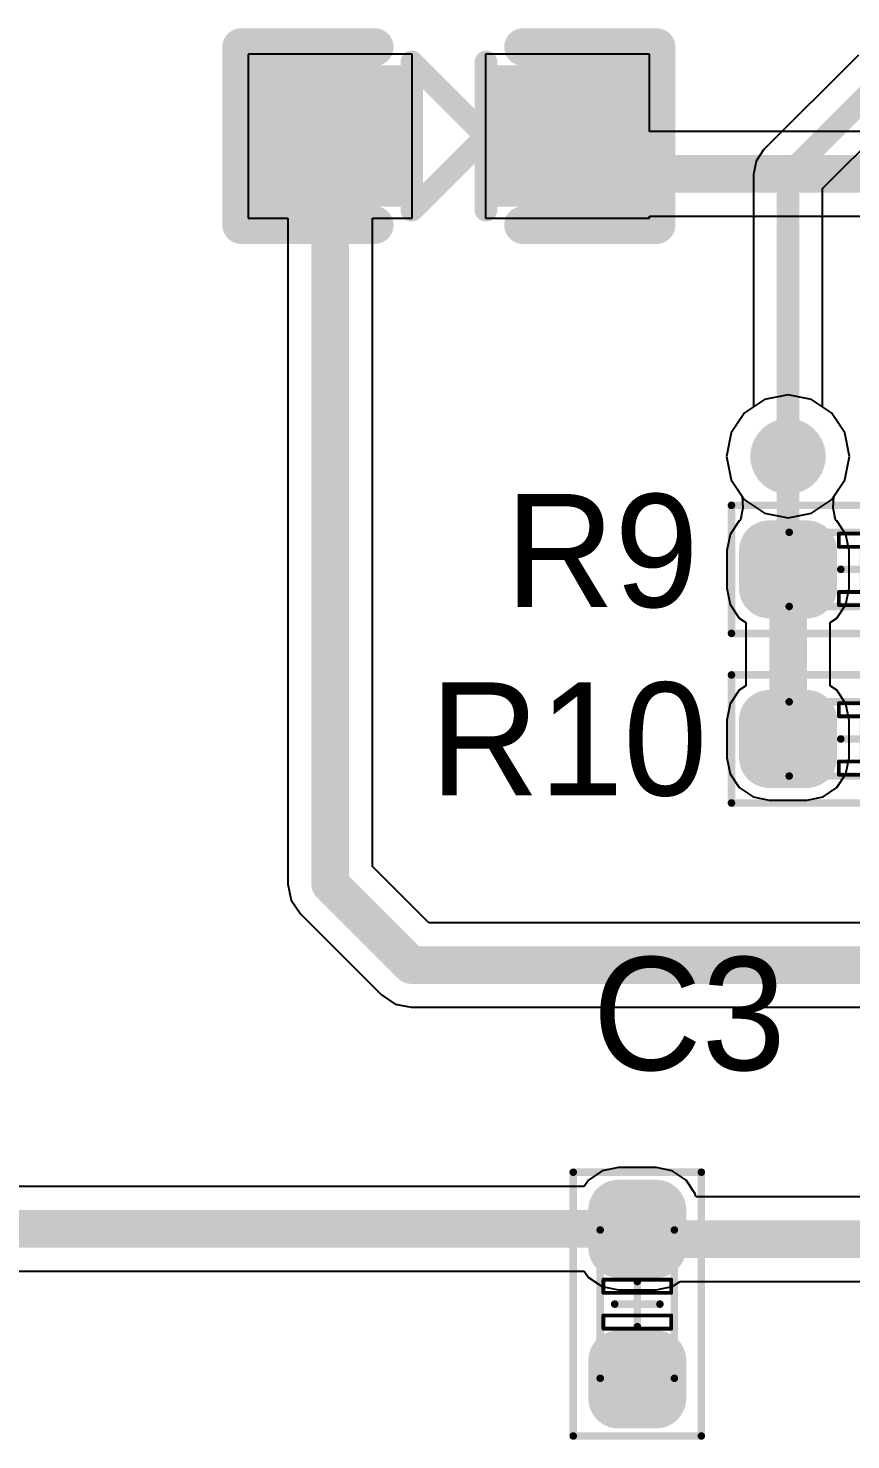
# Model space of a CAD drawing. Header units: millimetres. Extents: x -14 to 86, y -29 to 39.
# Drawn here: x 0.34 to 5.88, y 18.64 to 28.16 of the extents above; entities that cross this region are included whole.
import ezdxf

# ---------------------------------------------------------------- set-up
doc = ezdxf.new("R2010")
doc.units = ezdxf.units.MM
for name, color, linetype in [('BottomLayer', 5, 'Continuous'), ('Mechanical13', 56, 'Continuous'), ('Mechanical14', 56, 'Continuous'), ('MultiLayer', 9, 'Continuous'), ('TopLayer', 1, 'Continuous'), ('TopOverlay', 2, 'Continuous'), ('TopPaste', 8, 'Continuous'), ('TopSolder', 216, 'Continuous'), ('ViaHoleLayer', 16, 'Continuous')]:
    doc.layers.add(name, color=color, linetype=linetype)

# ---------------------------------------------------------------- blocks, each defined once
blk = doc.blocks.new('CAP_0402_7')
at = {"layer": 'Mechanical13', "const_width": 0.0508}
for points in [[(-0.5, 0.25), (0.5, 0.25)], [(-0.5, 0.25), (-0.5, -0.25)], [(0.5, 0.25), (0.5, -0.25)], [(0, 0.1524), (0, -0.1524)], [(-0.1523, 0.0001), (0.1525, 0.0001)], [(-0.5, -0.25), (0.5, -0.25)]]:
    blk.add_lwpolyline(points, dxfattribs=at)
at = {"layer": 'Mechanical13', "const_width": 0.0254}
for points in [[(-0.5127, 0.25, 1), (-0.4873, 0.25, 1)], [(-0.5127, 0.25, 1), (-0.4873, 0.25, 1)], [(0.4873, 0.25, 1), (0.5127, 0.25, 1)], [(0.4873, 0.25, 1), (0.5127, 0.25, 1)], [(-0.0127, 0.1524, 1), (0.0127, 0.1524, 1)], [(-0.165, 0.0001, 1), (-0.1396, 0.0001, 1)], [(0.1398, 0.0001, 1), (0.1652, 0.0001, 1)], [(-0.0127, -0.1524, 1), (0.0127, -0.1524, 1)], [(-0.5127, -0.25, 1), (-0.4873, -0.25, 1)], [(-0.5127, -0.25, 1), (-0.4873, -0.25, 1)], [(0.4873, -0.25, 1), (0.5127, -0.25, 1)], [(0.4873, -0.25, 1), (0.5127, -0.25, 1)]]:
    blk.add_lwpolyline(points, format="xyb", close=True, dxfattribs=at)
at = {"layer": 'Mechanical14', "const_width": 0.0508}
for points in [[(-0.889, 0.4318), (-0.889, -0.4318)], [(-0.889, 0.4318), (0.889, 0.4318)], [(0.889, 0.4318), (0.889, -0.4318)], [(-0.889, -0.4318), (0.889, -0.4318)]]:
    blk.add_lwpolyline(points, dxfattribs=at)
at = {"layer": 'Mechanical14', "const_width": 0.0254}
for points in [[(-0.9017, 0.4318, 1), (-0.8763, 0.4318, 1)], [(-0.9017, 0.4318, 1), (-0.8763, 0.4318, 1)], [(0.8763, 0.4318, 1), (0.9017, 0.4318, 1)], [(0.8763, 0.4318, 1), (0.9017, 0.4318, 1)], [(-0.9017, -0.4318, 1), (-0.8763, -0.4318, 1)], [(-0.9017, -0.4318, 1), (-0.8763, -0.4318, 1)], [(0.8763, -0.4318, 1), (0.9017, -0.4318, 1)], [(0.8763, -0.4318, 1), (0.9017, -0.4318, 1)]]:
    blk.add_lwpolyline(points, format="xyb", close=True, dxfattribs=at)
at = {"layer": 'TopLayer', "const_width": 0.127}
for points in [[(-0.6985, 0.127, 1), (-0.5715, 0.127, 1)], [(-0.4445, 0.127, 1), (-0.3175, 0.127, 1)], [(0.3175, 0.127, 1), (0.4445, 0.127, 1)], [(0.5715, 0.127, 1), (0.6985, 0.127, 1)], [(-0.6985, -0.127, 1), (-0.5715, -0.127, 1)], [(-0.4445, -0.127, 1), (-0.3175, -0.127, 1)], [(0.3175, -0.127, 1), (0.4445, -0.127, 1)], [(0.5715, -0.127, 1), (0.6985, -0.127, 1)]]:
    blk.add_lwpolyline(points, format="xyb", close=True, dxfattribs=at)
at = {"layer": 'TopLayer'}
for points in [[(-0.381, -0.254), (-0.381, 0.254), (-0.635, -0.254), (-0.635, 0.254)], [(0.635, -0.254), (0.635, 0.254), (0.381, -0.254), (0.381, 0.254)], [(-0.254, -0.127), (-0.254, 0.127), (-0.762, -0.127), (-0.762, 0.127)], [(0.762, -0.127), (0.762, 0.127), (0.254, -0.127), (0.254, 0.127)]]:
    blk.add_solid(points, dxfattribs=at)
at = {"layer": 'TopOverlay'}
for p, q in [((-0.1651, -0.2286), (-0.1651, 0.2286)), ((-0.1651, 0.2286), (-0.0762, 0.2286)), ((-0.0762, 0.2286), (-0.0762, -0.2286)), ((0.0762, -0.2286), (0.0762, 0.2286)), ((0.0762, 0.2286), (0.1651, 0.2286)), ((0.1651, 0.2286), (0.1651, -0.2286)), ((-0.0762, -0.2286), (-0.1651, -0.2286)), ((0.1651, -0.2286), (0.0762, -0.2286))]:
    blk.add_line(p, q, dxfattribs=at)
at = {"layer": 'TopOverlay', "const_width": 0.0254}
for points in [[(-0.1651, 0.2286), (-0.1651, -0.2286)], [(-0.1651, 0.2286), (-0.0762, 0.2286)], [(-0.0762, 0.2286), (-0.0762, -0.2286)], [(0.0762, 0.2286), (0.1651, 0.2286)], [(0.0762, 0.2286), (0.0762, -0.2286)], [(0.1651, 0.2286), (0.1651, -0.2286)], [(-0.1651, -0.2286), (-0.0762, -0.2286)], [(0.0762, -0.2286), (0.1651, -0.2286)]]:
    blk.add_lwpolyline(points, dxfattribs=at)
at = {"layer": 'TopOverlay', "const_width": 0.0127}
for points in [[(-0.1714, 0.2286, 1), (-0.1588, 0.2286, 1)], [(-0.1714, 0.2286, 1), (-0.1588, 0.2286, 1)], [(-0.0825, 0.2286, 1), (-0.0698, 0.2286, 1)], [(-0.0825, 0.2286, 1), (-0.0698, 0.2286, 1)], [(0.0698, 0.2286, 1), (0.0825, 0.2286, 1)], [(0.0698, 0.2286, 1), (0.0825, 0.2286, 1)], [(0.1588, 0.2286, 1), (0.1714, 0.2286, 1)], [(0.1588, 0.2286, 1), (0.1714, 0.2286, 1)], [(-0.1714, -0.2286, 1), (-0.1588, -0.2286, 1)], [(-0.1714, -0.2286, 1), (-0.1588, -0.2286, 1)], [(-0.0825, -0.2286, 1), (-0.0698, -0.2286, 1)], [(-0.0825, -0.2286, 1), (-0.0698, -0.2286, 1)], [(0.0698, -0.2286, 1), (0.0825, -0.2286, 1)], [(0.0698, -0.2286, 1), (0.0825, -0.2286, 1)], [(0.1588, -0.2286, 1), (0.1714, -0.2286, 1)], [(0.1588, -0.2286, 1), (0.1714, -0.2286, 1)]]:
    blk.add_lwpolyline(points, format="xyb", close=True, dxfattribs=at)
at = {"layer": 'TopPaste', "const_width": 0.127}
for points in [[(-0.6985, 0.127, 1), (-0.5715, 0.127, 1)], [(-0.4445, 0.127, 1), (-0.3175, 0.127, 1)], [(0.3175, 0.127, 1), (0.4445, 0.127, 1)], [(0.5715, 0.127, 1), (0.6985, 0.127, 1)], [(-0.6985, -0.127, 1), (-0.5715, -0.127, 1)], [(-0.4445, -0.127, 1), (-0.3175, -0.127, 1)], [(0.3175, -0.127, 1), (0.4445, -0.127, 1)], [(0.5715, -0.127, 1), (0.6985, -0.127, 1)]]:
    blk.add_lwpolyline(points, format="xyb", close=True, dxfattribs=at)
at = {"layer": 'TopPaste'}
for points in [[(-0.381, -0.254), (-0.381, 0.254), (-0.635, -0.254), (-0.635, 0.254)], [(0.635, -0.254), (0.635, 0.254), (0.381, -0.254), (0.381, 0.254)], [(-0.254, -0.127), (-0.254, 0.127), (-0.762, -0.127), (-0.762, 0.127)], [(0.762, -0.127), (0.762, 0.127), (0.254, -0.127), (0.254, 0.127)]]:
    blk.add_solid(points, dxfattribs=at)
at = {"layer": 'TopSolder', "const_width": 0.2032}
for points in [[(-0.7366, 0.127, 1), (-0.5334, 0.127, 1)], [(-0.4826, 0.127, 1), (-0.2794, 0.127, 1)], [(0.2794, 0.127, 1), (0.4826, 0.127, 1)], [(0.5334, 0.127, 1), (0.7366, 0.127, 1)], [(-0.7366, -0.127, 1), (-0.5334, -0.127, 1)], [(-0.4826, -0.127, 1), (-0.2794, -0.127, 1)], [(0.2794, -0.127, 1), (0.4826, -0.127, 1)], [(0.5334, -0.127, 1), (0.7366, -0.127, 1)]]:
    blk.add_lwpolyline(points, format="xyb", close=True, dxfattribs=at)
at = {"layer": 'TopSolder'}
for points in [[(-0.381, -0.3302), (-0.381, 0.3302), (-0.635, -0.3302), (-0.635, 0.3302)], [(0.635, -0.3302), (0.635, 0.3302), (0.381, -0.3302), (0.381, 0.3302)], [(-0.1778, -0.127), (-0.1778, 0.127), (-0.8382, -0.127), (-0.8382, 0.127)], [(0.8382, -0.127), (0.8382, 0.127), (0.1778, -0.127), (0.1778, 0.127)]]:
    blk.add_solid(points, dxfattribs=at)
blk = doc.blocks.new('RES_0402_44')
at = {"layer": 'Mechanical13', "const_width": 0.0508}
for points in [[(0.5, 0.25), (-0.5, 0.25)], [(-0.5, 0.25), (-0.5, -0.25)], [(0.5, 0.25), (0.5, -0.25)], [(0, 0.1524), (0, -0.1524)], [(0.1525, 0.0001), (-0.1523, 0.0001)], [(0.5, -0.25), (-0.5, -0.25)]]:
    blk.add_lwpolyline(points, dxfattribs=at)
at = {"layer": 'Mechanical13', "const_width": 0.0254}
for points in [[(-0.5127, 0.25, 1), (-0.4873, 0.25, 1)], [(-0.5127, 0.25, 1), (-0.4873, 0.25, 1)], [(0.4873, 0.25, 1), (0.5127, 0.25, 1)], [(0.4873, 0.25, 1), (0.5127, 0.25, 1)], [(-0.0127, 0.1524, 1), (0.0127, 0.1524, 1)], [(-0.165, 0.0001, 1), (-0.1396, 0.0001, 1)], [(0.1398, 0.0001, 1), (0.1652, 0.0001, 1)], [(-0.0127, -0.1524, 1), (0.0127, -0.1524, 1)], [(-0.5127, -0.25, 1), (-0.4873, -0.25, 1)], [(-0.5127, -0.25, 1), (-0.4873, -0.25, 1)], [(0.4873, -0.25, 1), (0.5127, -0.25, 1)], [(0.4873, -0.25, 1), (0.5127, -0.25, 1)]]:
    blk.add_lwpolyline(points, format="xyb", close=True, dxfattribs=at)
at = {"layer": 'Mechanical14', "const_width": 0.0508}
for points in [[(0.889, 0.4318), (-0.889, 0.4318)], [(-0.889, 0.4318), (-0.889, -0.4318)], [(0.889, 0.4318), (0.889, -0.4318)], [(0.889, -0.4318), (-0.889, -0.4318)]]:
    blk.add_lwpolyline(points, dxfattribs=at)
at = {"layer": 'Mechanical14', "const_width": 0.0254}
for points in [[(-0.9017, 0.4318, 1), (-0.8763, 0.4318, 1)], [(-0.9017, 0.4318, 1), (-0.8763, 0.4318, 1)], [(0.8763, 0.4318, 1), (0.9017, 0.4318, 1)], [(0.8763, 0.4318, 1), (0.9017, 0.4318, 1)], [(-0.9017, -0.4318, 1), (-0.8763, -0.4318, 1)], [(-0.9017, -0.4318, 1), (-0.8763, -0.4318, 1)], [(0.8763, -0.4318, 1), (0.9017, -0.4318, 1)], [(0.8763, -0.4318, 1), (0.9017, -0.4318, 1)]]:
    blk.add_lwpolyline(points, format="xyb", close=True, dxfattribs=at)
at = {"layer": 'TopLayer', "const_width": 0.127}
for points in [[(-0.6985, 0.127, 1), (-0.5715, 0.127, 1)], [(-0.4445, 0.127, 1), (-0.3175, 0.127, 1)], [(0.3175, 0.127, 1), (0.4445, 0.127, 1)], [(0.5715, 0.127, 1), (0.6985, 0.127, 1)], [(-0.6985, -0.127, 1), (-0.5715, -0.127, 1)], [(-0.4445, -0.127, 1), (-0.3175, -0.127, 1)], [(0.3175, -0.127, 1), (0.4445, -0.127, 1)], [(0.5715, -0.127, 1), (0.6985, -0.127, 1)]]:
    blk.add_lwpolyline(points, format="xyb", close=True, dxfattribs=at)
at = {"layer": 'TopLayer'}
for points in [[(-0.381, -0.254), (-0.381, 0.254), (-0.635, -0.254), (-0.635, 0.254)], [(0.635, -0.254), (0.635, 0.254), (0.381, -0.254), (0.381, 0.254)], [(-0.254, -0.127), (-0.254, 0.127), (-0.762, -0.127), (-0.762, 0.127)], [(0.762, -0.127), (0.762, 0.127), (0.254, -0.127), (0.254, 0.127)]]:
    blk.add_solid(points, dxfattribs=at)
at = {"layer": 'TopOverlay'}
for p, q in [((-0.1651, 0.1524), (-0.1651, 0.2413)), ((-0.1651, 0.2413), (0.1651, 0.2413)), ((0.1651, 0.2413), (0.1651, 0.1524)), ((0.1651, 0.1524), (-0.1651, 0.1524)), ((-0.1651, -0.2413), (-0.1651, -0.1524)), ((-0.1651, -0.1524), (0.1651, -0.1524)), ((0.1651, -0.1524), (0.1651, -0.2413)), ((0.1651, -0.2413), (-0.1651, -0.2413))]:
    blk.add_line(p, q, dxfattribs=at)
at = {"layer": 'TopOverlay', "const_width": 0.0254}
for points in [[(0.1651, 0.2413), (-0.1651, 0.2413)], [(-0.1651, 0.2413), (-0.1651, 0.1524)], [(0.1651, 0.2413), (0.1651, 0.1524)], [(0.1651, 0.1524), (-0.1651, 0.1524)], [(0.1651, -0.1524), (-0.1651, -0.1524)], [(-0.1651, -0.1524), (-0.1651, -0.2413)], [(0.1651, -0.2413), (0.1651, -0.1524)], [(0.1651, -0.2413), (-0.1651, -0.2413)]]:
    blk.add_lwpolyline(points, dxfattribs=at)
at = {"layer": 'TopOverlay', "const_width": 0.0127}
for points in [[(-0.1714, 0.2413, 1), (-0.1588, 0.2413, 1)], [(-0.1714, 0.2413, 1), (-0.1588, 0.2413, 1)], [(0.1588, 0.2413, 1), (0.1714, 0.2413, 1)], [(0.1588, 0.2413, 1), (0.1714, 0.2413, 1)], [(-0.1714, 0.1524, 1), (-0.1588, 0.1524, 1)], [(-0.1714, 0.1524, 1), (-0.1588, 0.1524, 1)], [(0.1588, 0.1524, 1), (0.1714, 0.1524, 1)], [(0.1588, 0.1524, 1), (0.1714, 0.1524, 1)], [(-0.1714, -0.1524, 1), (-0.1587, -0.1524, 1)], [(-0.1714, -0.1524, 1), (-0.1587, -0.1524, 1)], [(0.1587, -0.1524, 1), (0.1714, -0.1524, 1)], [(0.1587, -0.1524, 1), (0.1714, -0.1524, 1)], [(-0.1714, -0.2413, 1), (-0.1588, -0.2413, 1)], [(-0.1714, -0.2413, 1), (-0.1588, -0.2413, 1)], [(0.1588, -0.2413, 1), (0.1714, -0.2413, 1)], [(0.1588, -0.2413, 1), (0.1714, -0.2413, 1)]]:
    blk.add_lwpolyline(points, format="xyb", close=True, dxfattribs=at)
at = {"layer": 'TopPaste', "const_width": 0.127}
for points in [[(-0.6985, 0.127, 1), (-0.5715, 0.127, 1)], [(-0.4445, 0.127, 1), (-0.3175, 0.127, 1)], [(0.3175, 0.127, 1), (0.4445, 0.127, 1)], [(0.5715, 0.127, 1), (0.6985, 0.127, 1)], [(-0.6985, -0.127, 1), (-0.5715, -0.127, 1)], [(-0.4445, -0.127, 1), (-0.3175, -0.127, 1)], [(0.3175, -0.127, 1), (0.4445, -0.127, 1)], [(0.5715, -0.127, 1), (0.6985, -0.127, 1)]]:
    blk.add_lwpolyline(points, format="xyb", close=True, dxfattribs=at)
at = {"layer": 'TopPaste'}
for points in [[(-0.381, -0.254), (-0.381, 0.254), (-0.635, -0.254), (-0.635, 0.254)], [(0.635, -0.254), (0.635, 0.254), (0.381, -0.254), (0.381, 0.254)], [(-0.254, -0.127), (-0.254, 0.127), (-0.762, -0.127), (-0.762, 0.127)], [(0.762, -0.127), (0.762, 0.127), (0.254, -0.127), (0.254, 0.127)]]:
    blk.add_solid(points, dxfattribs=at)
at = {"layer": 'TopSolder', "const_width": 0.2032}
for points in [[(-0.7366, 0.127, 1), (-0.5334, 0.127, 1)], [(-0.4826, 0.127, 1), (-0.2794, 0.127, 1)], [(0.2794, 0.127, 1), (0.4826, 0.127, 1)], [(0.5334, 0.127, 1), (0.7366, 0.127, 1)], [(-0.7366, -0.127, 1), (-0.5334, -0.127, 1)], [(-0.4826, -0.127, 1), (-0.2794, -0.127, 1)], [(0.2794, -0.127, 1), (0.4826, -0.127, 1)], [(0.5334, -0.127, 1), (0.7366, -0.127, 1)]]:
    blk.add_lwpolyline(points, format="xyb", close=True, dxfattribs=at)
at = {"layer": 'TopSolder'}
for points in [[(-0.381, -0.3302), (-0.381, 0.3302), (-0.635, -0.3302), (-0.635, 0.3302)], [(0.635, -0.3302), (0.635, 0.3302), (0.381, -0.3302), (0.381, 0.3302)], [(-0.1778, -0.127), (-0.1778, 0.127), (-0.8382, -0.127), (-0.8382, 0.127)], [(0.8382, -0.127), (0.8382, 0.127), (0.1778, -0.127), (0.1778, 0.127)]]:
    blk.add_solid(points, dxfattribs=at)
blk = doc.blocks.new('RES_0402_45')
at = {"layer": 'Mechanical13', "const_width": 0.0508}
for points in [[(-0.5, 0.25), (0.5, 0.25)], [(-0.5, -0.25), (-0.5, 0.25)], [(0.5, -0.25), (0.5, 0.25)], [(0, -0.1524), (0, 0.1524)], [(-0.1523, 0.0001), (0.1525, 0.0001)], [(-0.5, -0.25), (0.5, -0.25)]]:
    blk.add_lwpolyline(points, dxfattribs=at)
at = {"layer": 'Mechanical13', "const_width": 0.0254}
for points in [[(-0.5127, 0.25, 1), (-0.4873, 0.25, 1)], [(-0.5127, 0.25, 1), (-0.4873, 0.25, 1)], [(0.4873, 0.25, 1), (0.5127, 0.25, 1)], [(0.4873, 0.25, 1), (0.5127, 0.25, 1)], [(-0.0127, 0.1524, 1), (0.0127, 0.1524, 1)], [(-0.165, 0.0001, 1), (-0.1396, 0.0001, 1)], [(0.1398, 0.0001, 1), (0.1652, 0.0001, 1)], [(-0.0127, -0.1524, 1), (0.0127, -0.1524, 1)], [(-0.5127, -0.25, 1), (-0.4873, -0.25, 1)], [(-0.5127, -0.25, 1), (-0.4873, -0.25, 1)], [(0.4873, -0.25, 1), (0.5127, -0.25, 1)], [(0.4873, -0.25, 1), (0.5127, -0.25, 1)]]:
    blk.add_lwpolyline(points, format="xyb", close=True, dxfattribs=at)
at = {"layer": 'Mechanical14', "const_width": 0.0508}
for points in [[(-0.889, 0.4318), (0.889, 0.4318)], [(-0.889, -0.4318), (-0.889, 0.4318)], [(0.889, -0.4318), (0.889, 0.4318)], [(-0.889, -0.4318), (0.889, -0.4318)]]:
    blk.add_lwpolyline(points, dxfattribs=at)
at = {"layer": 'Mechanical14', "const_width": 0.0254}
for points in [[(-0.9017, 0.4318, 1), (-0.8763, 0.4318, 1)], [(-0.9017, 0.4318, 1), (-0.8763, 0.4318, 1)], [(0.8763, 0.4318, 1), (0.9017, 0.4318, 1)], [(0.8763, 0.4318, 1), (0.9017, 0.4318, 1)], [(-0.9017, -0.4318, 1), (-0.8763, -0.4318, 1)], [(-0.9017, -0.4318, 1), (-0.8763, -0.4318, 1)], [(0.8763, -0.4318, 1), (0.9017, -0.4318, 1)], [(0.8763, -0.4318, 1), (0.9017, -0.4318, 1)]]:
    blk.add_lwpolyline(points, format="xyb", close=True, dxfattribs=at)
at = {"layer": 'TopLayer', "const_width": 0.127}
for points in [[(-0.6985, 0.127, 1), (-0.5715, 0.127, 1)], [(-0.4445, 0.127, 1), (-0.3175, 0.127, 1)], [(0.3175, 0.127, 1), (0.4445, 0.127, 1)], [(0.5715, 0.127, 1), (0.6985, 0.127, 1)], [(-0.6985, -0.127, 1), (-0.5715, -0.127, 1)], [(-0.4445, -0.127, 1), (-0.3175, -0.127, 1)], [(0.3175, -0.127, 1), (0.4445, -0.127, 1)], [(0.5715, -0.127, 1), (0.6985, -0.127, 1)]]:
    blk.add_lwpolyline(points, format="xyb", close=True, dxfattribs=at)
at = {"layer": 'TopLayer'}
for points in [[(-0.381, -0.254), (-0.381, 0.254), (-0.635, -0.254), (-0.635, 0.254)], [(0.635, -0.254), (0.635, 0.254), (0.381, -0.254), (0.381, 0.254)], [(-0.254, -0.127), (-0.254, 0.127), (-0.762, -0.127), (-0.762, 0.127)], [(0.762, -0.127), (0.762, 0.127), (0.254, -0.127), (0.254, 0.127)]]:
    blk.add_solid(points, dxfattribs=at)
at = {"layer": 'TopOverlay'}
for p, q in [((-0.1651, 0.1524), (-0.1651, 0.2413)), ((-0.1651, 0.2413), (0.1651, 0.2413)), ((0.1651, 0.2413), (0.1651, 0.1524)), ((0.1651, 0.1524), (-0.1651, 0.1524)), ((-0.1651, -0.2413), (-0.1651, -0.1524)), ((-0.1651, -0.1524), (0.1651, -0.1524)), ((0.1651, -0.1524), (0.1651, -0.2413)), ((0.1651, -0.2413), (-0.1651, -0.2413))]:
    blk.add_line(p, q, dxfattribs=at)
at = {"layer": 'TopOverlay', "const_width": 0.0254}
for points in [[(-0.1651, 0.2413), (0.1651, 0.2413)], [(-0.1651, 0.1524), (-0.1651, 0.2413)], [(0.1651, 0.1524), (0.1651, 0.2413)], [(-0.1651, 0.1524), (0.1651, 0.1524)], [(-0.1651, -0.1524), (0.1651, -0.1524)], [(-0.1651, -0.2413), (-0.1651, -0.1524)], [(0.1651, -0.1524), (0.1651, -0.2413)], [(-0.1651, -0.2413), (0.1651, -0.2413)]]:
    blk.add_lwpolyline(points, dxfattribs=at)
at = {"layer": 'TopOverlay', "const_width": 0.0127}
for points in [[(-0.1714, 0.2413, 1), (-0.1588, 0.2413, 1)], [(-0.1714, 0.2413, 1), (-0.1588, 0.2413, 1)], [(0.1588, 0.2413, 1), (0.1714, 0.2413, 1)], [(0.1588, 0.2413, 1), (0.1714, 0.2413, 1)], [(-0.1714, 0.1524, 1), (-0.1588, 0.1524, 1)], [(-0.1714, 0.1524, 1), (-0.1588, 0.1524, 1)], [(0.1588, 0.1524, 1), (0.1714, 0.1524, 1)], [(0.1588, 0.1524, 1), (0.1714, 0.1524, 1)], [(-0.1714, -0.1524, 1), (-0.1587, -0.1524, 1)], [(-0.1714, -0.1524, 1), (-0.1587, -0.1524, 1)], [(0.1587, -0.1524, 1), (0.1714, -0.1524, 1)], [(0.1587, -0.1524, 1), (0.1714, -0.1524, 1)], [(-0.1714, -0.2413, 1), (-0.1588, -0.2413, 1)], [(-0.1714, -0.2413, 1), (-0.1588, -0.2413, 1)], [(0.1588, -0.2413, 1), (0.1714, -0.2413, 1)], [(0.1588, -0.2413, 1), (0.1714, -0.2413, 1)]]:
    blk.add_lwpolyline(points, format="xyb", close=True, dxfattribs=at)
at = {"layer": 'TopPaste', "const_width": 0.127}
for points in [[(-0.6985, 0.127, 1), (-0.5715, 0.127, 1)], [(-0.4445, 0.127, 1), (-0.3175, 0.127, 1)], [(0.3175, 0.127, 1), (0.4445, 0.127, 1)], [(0.5715, 0.127, 1), (0.6985, 0.127, 1)], [(-0.6985, -0.127, 1), (-0.5715, -0.127, 1)], [(-0.4445, -0.127, 1), (-0.3175, -0.127, 1)], [(0.3175, -0.127, 1), (0.4445, -0.127, 1)], [(0.5715, -0.127, 1), (0.6985, -0.127, 1)]]:
    blk.add_lwpolyline(points, format="xyb", close=True, dxfattribs=at)
at = {"layer": 'TopPaste'}
for points in [[(-0.381, -0.254), (-0.381, 0.254), (-0.635, -0.254), (-0.635, 0.254)], [(0.635, -0.254), (0.635, 0.254), (0.381, -0.254), (0.381, 0.254)], [(-0.254, -0.127), (-0.254, 0.127), (-0.762, -0.127), (-0.762, 0.127)], [(0.762, -0.127), (0.762, 0.127), (0.254, -0.127), (0.254, 0.127)]]:
    blk.add_solid(points, dxfattribs=at)
at = {"layer": 'TopSolder', "const_width": 0.2032}
for points in [[(-0.7366, 0.127, 1), (-0.5334, 0.127, 1)], [(-0.4826, 0.127, 1), (-0.2794, 0.127, 1)], [(0.2794, 0.127, 1), (0.4826, 0.127, 1)], [(0.5334, 0.127, 1), (0.7366, 0.127, 1)], [(-0.7366, -0.127, 1), (-0.5334, -0.127, 1)], [(-0.4826, -0.127, 1), (-0.2794, -0.127, 1)], [(0.2794, -0.127, 1), (0.4826, -0.127, 1)], [(0.5334, -0.127, 1), (0.7366, -0.127, 1)]]:
    blk.add_lwpolyline(points, format="xyb", close=True, dxfattribs=at)
at = {"layer": 'TopSolder'}
for points in [[(-0.381, -0.3302), (-0.381, 0.3302), (-0.635, -0.3302), (-0.635, 0.3302)], [(0.635, -0.3302), (0.635, 0.3302), (0.381, -0.3302), (0.381, 0.3302)], [(-0.1778, -0.127), (-0.1778, 0.127), (-0.8382, -0.127), (-0.8382, 0.127)], [(0.8382, -0.127), (0.8382, 0.127), (0.1778, -0.127), (0.1778, 0.127)]]:
    blk.add_solid(points, dxfattribs=at)
blk = doc.blocks.new('LED_0603_49')
at = {"layer": 'TopLayer'}
for points in [[(-1.2, -0.4), (-0.4, -0.4), (-1.2, 0.4), (-0.4, 0.4)], [(0.4, -0.4), (1.2, -0.4), (0.4, 0.4), (1.2, 0.4)]]:
    blk.add_solid(points, dxfattribs=at)
at = {"layer": 'TopOverlay'}
for points, const_width in [([(-1.4, -0.6), (-1.4, 0.6)], 0.254), ([(-1.4, 0.6), (-0.5, 0.6)], 0.254), ([(0.5, 0.6), (1.4, 0.6)], 0.254), ([(1.4, -0.6), (1.4, 0.6)], 0.254), ([(-0.25, -0.5), (-0.25, 0.5)], 0.1524), ([(-0.25, 0.5), (0.25, 0)], 0.1524), ([(0.25, -0.5), (0.25, 0.5)], 0.1524), ([(-0.25, -0.5), (0.25, 0)], 0.1524), ([(-1.4, -0.6), (-0.5, -0.6)], 0.254), ([(0.5, -0.6), (1.4, -0.6)], 0.254)]:
    blk.add_lwpolyline(points, dxfattribs=dict(at, const_width=const_width))
for points, const_width in [([(-1.4635, 0.6, 1), (-1.3365, 0.6, 1)], 0.127), ([(-1.4635, 0.6, 1), (-1.3365, 0.6, 1)], 0.127), ([(-0.5635, 0.6, 1), (-0.4365, 0.6, 1)], 0.127), ([(0.4365, 0.6, 1), (0.5635, 0.6, 1)], 0.127), ([(1.3365, 0.6, 1), (1.4635, 0.6, 1)], 0.127), ([(1.3365, 0.6, 1), (1.4635, 0.6, 1)], 0.127), ([(-0.2881, 0.5, 1), (-0.2119, 0.5, 1)], 0.0762), ([(-0.2881, 0.5, 1), (-0.2119, 0.5, 1)], 0.0762), ([(0.2119, 0.5, 1), (0.2881, 0.5, 1)], 0.0762), ([(0.2119, 0, 1), (0.2881, 0, 1)], 0.0762), ([(0.2119, 0, 1), (0.2881, 0, 1)], 0.0762), ([(-1.4635, -0.6, 1), (-1.3365, -0.6, 1)], 0.127), ([(-1.4635, -0.6, 1), (-1.3365, -0.6, 1)], 0.127), ([(-0.5635, -0.6, 1), (-0.4365, -0.6, 1)], 0.127), ([(-0.2881, -0.5, 1), (-0.2119, -0.5, 1)], 0.0762), ([(-0.2881, -0.5, 1), (-0.2119, -0.5, 1)], 0.0762), ([(0.2119, -0.5, 1), (0.2881, -0.5, 1)], 0.0762), ([(0.4365, -0.6, 1), (0.5635, -0.6, 1)], 0.127), ([(1.3365, -0.6, 1), (1.4635, -0.6, 1)], 0.127), ([(1.3365, -0.6, 1), (1.4635, -0.6, 1)], 0.127)]:
    blk.add_lwpolyline(points, format="xyb", close=True, dxfattribs=dict(at, const_width=const_width))
at = {"layer": 'TopPaste'}
for points in [[(-1.1, -0.3), (-0.5, -0.3), (-1.1, 0.3), (-0.5, 0.3)], [(0.5, -0.3), (1.1, -0.3), (0.5, 0.3), (1.1, 0.3)]]:
    blk.add_solid(points, dxfattribs=at)
at = {"layer": 'TopSolder'}
for points in [[(-1.2762, -0.4762), (-0.3238, -0.4762), (-1.2762, 0.4762), (-0.3238, 0.4762)], [(0.3238, -0.4762), (1.2762, -0.4762), (0.3238, 0.4762), (1.2762, 0.4762)]]:
    blk.add_solid(points, dxfattribs=at)

msp = doc.modelspace()

# ---------------------------------------------------------------- linework, layer by layer
at = {"layer": 'BottomLayer'}
for p, q in [((5.9352, 27.9778), (5.2962, 27.3388)), ((5.6941, 27.0775), (6.1965, 27.5799)), ((5.2962, 27.3388), (5.2457, 27.2632)), ((5.2457, 27.2632), (5.2279, 27.174)), ((5.2279, 27.174), (5.2279, 25.606)), ((5.6941, 25.606), (5.6941, 27.0775)), ((5.2279, 25.606), (5.168, 25.566)), ((5.754, 25.566), (5.6941, 25.606)), ((5.168, 25.566), (5.0782, 25.4316)), ((5.8438, 25.4316), (5.754, 25.566)), ((5.0782, 25.4316), (5.0466, 25.273)), ((5.8754, 25.273), (5.8438, 25.4316)), ((5.0466, 25.273), (5.0782, 25.1144)), ((5.8438, 25.1144), (5.8754, 25.273)), ((5.0782, 25.1144), (5.168, 24.98)), ((5.754, 24.98), (5.8438, 25.1144)), ((5.168, 24.98), (5.3024, 24.8902)), ((5.6196, 24.8902), (5.754, 24.98)), ((5.3024, 24.8902), (5.461, 24.8586)), ((5.461, 24.8586), (5.6196, 24.8902))]:
    msp.add_line(p, q, dxfattribs=at)
at = {"layer": 'BottomLayer', "const_width": 0.1524}
for points in [[(5.461, 27.174), (6.1, 27.813)], [(5.461, 25.273), (5.461, 27.174)]]:
    msp.add_lwpolyline(points, dxfattribs=at)
at = {"layer": 'BottomLayer'}
for points, const_width in [([(5.4229, 27.174, 1), (5.4991, 27.174, 1)], 0.0762), ([(5.4229, 27.174, 1), (5.4991, 27.174, 1)], 0.0762), ([(5.334, 25.273, 1), (5.588, 25.273, 1)], 0.254), ([(5.4229, 25.273, 1), (5.4991, 25.273, 1)], 0.0762)]:
    msp.add_lwpolyline(points, format="xyb", close=True, dxfattribs=dict(at, const_width=const_width))
at = {"layer": 'MultiLayer', "const_width": 0.254}
msp.add_lwpolyline([(5.334, 25.273, 1), (5.588, 25.273, 1)], format="xyb", close=True, dxfattribs=at)
at = {"layer": 'TopLayer'}
for p, q in [((2.9274, 27.9844), (1.8226, 27.9844)), ((1.8226, 27.9844), (1.8226, 26.8796)), ((2.9274, 26.8796), (2.9274, 27.9844)), ((4.5274, 27.9844), (3.4226, 27.9844)), ((3.4226, 27.9844), (3.4226, 26.8796)), ((4.5274, 27.4629), (4.5274, 27.9844)), ((5.9925, 27.4629), (4.5274, 27.4629)), ((1.8226, 26.8796), (2.0901, 26.8796)), ((2.0901, 26.8796), (2.0901, 22.39)), ((2.6599, 22.508), (2.6599, 26.8796)), ((2.6599, 26.8796), (2.9274, 26.8796)), ((3.4226, 26.8796), (4.5274, 26.8796)), ((4.5274, 26.8796), (4.5274, 26.8931)), ((4.5274, 26.8931), (5.9925, 26.8931)), ((5.3024, 25.6558), (5.168, 25.566)), ((5.461, 25.6874), (5.3024, 25.6558)), ((5.6196, 25.6558), (5.461, 25.6874)), ((5.754, 25.566), (5.6196, 25.6558)), ((5.168, 25.566), (5.0782, 25.4316)), ((5.8438, 25.4316), (5.754, 25.566)), ((5.0782, 25.4316), (5.0466, 25.273)), ((5.8754, 25.273), (5.8438, 25.4316)), ((5.0466, 25.273), (5.0782, 25.1144)), ((5.8438, 25.1144), (5.8754, 25.273)), ((5.0782, 25.1144), (5.1514, 25.0048)), ((5.7706, 25.0048), (5.8438, 25.1144)), ((5.1514, 25.0048), (5.1572, 24.9259)), ((5.7648, 24.9259), (5.7706, 25.0048)), ((5.1326, 24.8394), (5.0708, 24.747)), ((5.1412, 24.8452), (5.1326, 24.8394)), ((5.1572, 24.9259), (5.1412, 24.8452)), ((5.7808, 24.8452), (5.7648, 24.9259)), ((5.7894, 24.8394), (5.7808, 24.8452)), ((5.8512, 24.747), (5.7894, 24.8394)), ((5.0708, 24.747), (5.0491, 24.638)), ((5.8729, 24.638), (5.8512, 24.747)), ((5.0491, 24.638), (5.0491, 24.384)), ((5.8729, 24.384), (5.8729, 24.638)), ((5.0491, 24.384), (5.0708, 24.275)), ((5.8512, 24.275), (5.8729, 24.384)), ((5.0708, 24.275), (5.1326, 24.1826)), ((5.7894, 24.1826), (5.8512, 24.275)), ((5.1326, 24.1826), (5.1761, 24.1535)), ((5.7459, 24.1535), (5.7894, 24.1826)), ((5.1761, 24.1535), (5.1761, 23.7255)), ((5.7459, 23.7255), (5.7459, 24.1535)), ((5.1326, 23.6964), (5.0708, 23.604)), ((5.1761, 23.7255), (5.1326, 23.6964)), ((5.7894, 23.6964), (5.7459, 23.7255)), ((5.8512, 23.604), (5.7894, 23.6964)), ((5.0708, 23.604), (5.0491, 23.495)), ((5.8729, 23.495), (5.8512, 23.604)), ((5.0491, 23.495), (5.0491, 23.241)), ((5.8729, 23.241), (5.8729, 23.495)), ((5.0491, 23.241), (5.0708, 23.132)), ((5.8512, 23.132), (5.8729, 23.241)), ((5.0708, 23.132), (5.1326, 23.0396)), ((5.7894, 23.0396), (5.8512, 23.132)), ((5.1326, 23.0396), (5.225, 22.9778)), ((5.697, 22.9778), (5.7894, 23.0396)), ((5.225, 22.9778), (5.334, 22.9561)), ((5.334, 22.9561), (5.588, 22.9561)), ((5.588, 22.9561), (5.697, 22.9778)), ((3.039, 22.1289), (2.6599, 22.508)), ((2.0901, 22.39), (2.0901, 22.39)), ((2.0901, 22.39), (2.1118, 22.281)), ((2.1118, 22.281), (2.1736, 22.1886)), ((2.1736, 22.1886), (2.7196, 21.6426)), ((11.947, 22.1289), (3.039, 22.1289)), ((2.7196, 21.6426), (2.7196, 21.6426)), ((2.7196, 21.6426), (2.812, 21.5808)), ((2.812, 21.5808), (2.921, 21.5591)), ((2.921, 21.5591), (2.921, 21.5591)), ((2.921, 21.5591), (12.065, 21.5591)), ((4.318, 20.4779), (4.209, 20.4562)), ((4.572, 20.4779), (4.318, 20.4779)), ((4.681, 20.4562), (4.572, 20.4779)), ((4.1166, 20.3944), (4.0875, 20.3509)), ((4.209, 20.4562), (4.1166, 20.3944)), ((4.7734, 20.3944), (4.681, 20.4562)), ((4.8352, 20.302), (4.7734, 20.3944)), ((4.0875, 20.3509), (-0.517, 20.3509)), ((4.8393, 20.2814), (4.8352, 20.302)), ((6.1786, 20.2814), (4.8393, 20.2814)), ((-0.635, 19.7811), (4.0875, 19.7811)), ((4.0875, 19.7811), (4.1166, 19.7376)), ((4.1166, 19.7376), (4.209, 19.6758)), ((4.681, 19.6758), (4.7346, 19.7116)), ((4.7346, 19.7116), (6.1786, 19.7116)), ((4.209, 19.6758), (4.318, 19.6541)), ((4.318, 19.6541), (4.572, 19.6541)), ((4.572, 19.6541), (4.681, 19.6758))]:
    msp.add_line(p, q, dxfattribs=at)
for points, const_width in [([(2.375, 22.39), (2.375, 27.432)], 0.254), ([(3.975, 27.432), (4.229, 27.178)], 0.254), ([(4.229, 27.178), (6.35, 27.178)], 0.254), ([(5.461, 24.511), (5.461, 25.273)], 0.1524), ([(5.461, 23.368), (5.461, 24.511)], 0.254), ([(2.375, 22.39), (2.921, 21.844)], 0.254), ([(2.921, 21.844), (12.065, 21.844)], 0.254), ([(-0.635, 20.066), (4.445, 20.066)], 0.254), ([(4.445, 20.066), (4.5145, 19.9965)], 0.254), ([(4.5145, 19.9965), (6.6615, 19.9965)], 0.254)]:
    msp.add_lwpolyline(points, dxfattribs=dict(at, const_width=const_width))
for points, const_width in [([(2.3115, 27.432, 1), (2.4385, 27.432, 1)], 0.127), ([(3.9115, 27.432, 1), (4.0385, 27.432, 1)], 0.127), ([(4.1655, 27.178, 1), (4.2925, 27.178, 1)], 0.127), ([(4.1655, 27.178, 1), (4.2925, 27.178, 1)], 0.127), ([(5.334, 25.273, 1), (5.588, 25.273, 1)], 0.254), ([(5.4229, 25.273, 1), (5.4991, 25.273, 1)], 0.0762), ([(5.3975, 24.511, 1), (5.5245, 24.511, 1)], 0.127), ([(5.4229, 24.511, 1), (5.4991, 24.511, 1)], 0.0762), ([(5.3975, 23.368, 1), (5.5245, 23.368, 1)], 0.127), ([(2.3115, 22.39, 1), (2.4385, 22.39, 1)], 0.127), ([(2.3115, 22.39, 1), (2.4385, 22.39, 1)], 0.127), ([(2.8575, 21.844, 1), (2.9845, 21.844, 1)], 0.127), ([(2.8575, 21.844, 1), (2.9845, 21.844, 1)], 0.127), ([(4.3815, 20.066, 1), (4.5085, 20.066, 1)], 0.127), ([(4.3815, 20.066, 1), (4.5085, 20.066, 1)], 0.127), ([(4.451, 19.9965, 1), (4.578, 19.9965, 1)], 0.127), ([(4.451, 19.9965, 1), (4.578, 19.9965, 1)], 0.127)]:
    msp.add_lwpolyline(points, format="xyb", close=True, dxfattribs=dict(at, const_width=const_width))
at = {"layer": 'ViaHoleLayer', "const_width": 0.127}
msp.add_lwpolyline([(5.3975, 25.273, 1), (5.5245, 25.273, 1)], format="xyb", close=True, dxfattribs=at)

# ---------------------------------------------------------------- block references
for name, p in [('LED_0603_49', (3.175, 27.432)), ('RES_0402_45', (5.969, 24.511))]:
    msp.add_blockref(name, p)
for name, p, rotation in [('RES_0402_44', (5.969, 23.368), 180), ('CAP_0402_7', (4.445, 19.558), 90)]:
    msp.add_blockref(name, p, dxfattribs=dict(rotation=rotation))

# ---------------------------------------------------------------- texts
at = {"layer": 'TopOverlay'}
for s, p in [('R9', (3.556, 24.257)), ('R10', (3.048, 22.987)), ('C3', (4.1434, 21.1358))]:
    msp.add_text(s, height=0.762, dxfattribs=at).set_placement(p)

doc.saveas('drawing.dxf')
